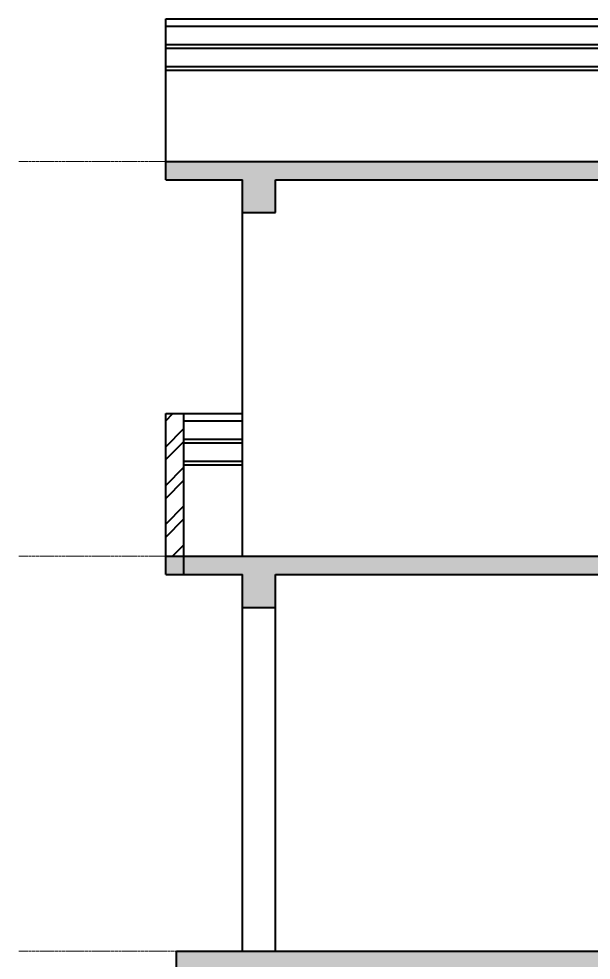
# Model space of a CAD drawing. Header units: inches. Extents: x 160056 to 168773, y -25300 to -22134.
# Drawn here: x 160854.1 to 161010.6, y -24876.1 to -24618.6 of the extents above; entities that cross this region are included whole.
import ezdxf

# ---------------------------------------------------------------- set-up
doc = ezdxf.new("R2010")
doc.units = ezdxf.units.IN
doc.header["$LTSCALE"] = 0.5
doc.header["$MEASUREMENT"] = 0
doc.linetypes.add('CENTER', pattern=[2, 1.25, -0.25, 0.25, -0.25])
for name, color, linetype, lineweight in [('Annotate-Bold.w', 187, 'Continuous', 18), ('Annotations-Bold.w', 177, 'Continuous', 13), ('wall', 1, 'Continuous', 40)]:
    doc.layers.add(name, color=color, linetype=linetype, lineweight=lineweight)
pattern_1 = [(50, (5381.2006, -2646.63), (7.17260183, -0.62752135), [0.75, -8.25]), (355, (5381.2006, -2646.63), (-1.38751334, 7.52192134), [0.6, -6.6]), (100.4514, (5381.798, -2646.6824), (5.78509382, 6.89439542), [0.6374019, -7.01142112]), (46.1842, (5381.201, -2644.63), (10.6724105, -1.65519014), [1.125, -12.375]), (96.6356, (5382.09, -2644.768), (9.34662706, 9.7411787), [0.9561029, -10.51713]), (351.1842, (5381.201, -2644.63), (9.34661945, 9.741186), [0.9, -9.9]), (21, (5382.2006, -2645.13), (5.96907052, -4.0261889), [0.75, -8.25]), (326, (5382.2006, -2645.13), (2.43315332, 7.25150045), [0.6, -6.6]), (71.4514, (5382.698, -2645.4656), (8.4022263, 3.22530497), [0.6374019, -7.01142112]), (37.5, (5381.2006, -2646.63), (0.121598553, 3.32893854), [0, -6.52, 0, -6.7, 0, -6.625]), (7.5, (5381.2006, -2646.63), (2.630695374, 3.94411712), [0, -3.82, 0, -6.37, 0, -2.525]), (327.5, (5378.9706, -2646.63), (5.33822436, -0.225548717), [0, -2.5, 0, -7.8, 0, -10.35]), (317.5, (5377.9706, -2646.63), (5.8318617, 1.00104982), [0, -3.25, 0, -5.18, 0, -7.35])]

msp = doc.modelspace()

# ---------------------------------------------------------------- hatches: boundary and pattern name
at = {"layer": 'Annotations-Bold.w', "linetype": 'CENTER', "ltscale": 0.3}
h = msp.add_hatch(dxfattribs=at)
h.set_pattern_fill('AR-CONC', color=0, style=0)
h.set_pattern_definition(pattern_1)
h.paths.add_polyline_path([(161046.25, -24662.65), (161046.25, -24671.65), (161055.25, -24671.65), (161055.25, -24662.65), (161174.25, -24662.65), (161174.25, -24671.65), (161183.25, -24671.65), (161183.25, -24662.65), (161216.25, -24662.65), (161216.25, -24657.65), (160894.25, -24657.65), (160894.25, -24662.65), (160915.25, -24662.65), (160915.25, -24671.65), (160924.25, -24671.65), (160924.25, -24662.65)])
h = msp.add_hatch(dxfattribs=at)
h.set_pattern_fill('AR-CONC', color=0, style=0)
h.set_pattern_definition(pattern_1)
h.paths.add_polyline_path([(160894.25, -24765.65), (160894.25, -24770.65), (160915.25, -24770.65), (160915.25, -24779.65), (160924.25, -24779.65), (160924.25, -24770.65), (161046.25, -24770.65), (161046.25, -24779.65), (161055.25, -24779.65), (161055.25, -24770.65), (161078.38, -24770.65), (161132.67, -24808.65), (161183.25, -24808.65), (161183.25, -24803.65), (161134.25, -24803.65), (161134.25, -24796.65), (161124.25, -24796.65), (161124.25, -24789.65), (161114.25, -24789.65), (161114.25, -24782.65), (161104.25, -24782.65), (161104.25, -24775.65), (161094.25, -24775.65), (161094.25, -24765.65)])
h = msp.add_hatch(dxfattribs=at)
h.set_pattern_fill('AR-CONC', color=0, style=0)
h.set_pattern_definition(pattern_1)
h.paths.add_polyline_path([(160897.25, -24873.65), (160897.25, -24878.65), (160915.25, -24878.65), (160915.25, -24887.65), (160924.25, -24887.65), (160924.25, -24878.65), (161046.25, -24878.65), (161046.25, -24887.65), (161055.25, -24887.65), (161055.25, -24878.65), (161078.38, -24878.65), (161132.67, -24916.65), (161183.25, -24916.65), (161183.25, -24911.65), (161134.25, -24911.65), (161134.25, -24904.65), (161124.25, -24904.65), (161124.25, -24897.65), (161114.25, -24897.65), (161114.25, -24890.65), (161104.25, -24890.65), (161104.25, -24883.65), (161094.25, -24883.65), (161094.25, -24873.65)])
at = {"layer": 'wall'}
h = msp.add_hatch(dxfattribs=at)
h.set_pattern_fill('ANSI32', color=256, scale=20, style=0)
h.set_pattern_definition([(45, (-6481.774, -2465.68), (-5.30330086, 5.30330086), []), (45, (-6478.238, -2465.68), (-5.30330086, 5.30330086), [])])
h.paths.add_polyline_path([(160899.25, -24726.65), (160894.25, -24726.65), (160894.25, -24765.65), (160899.25, -24765.65)])

# ---------------------------------------------------------------- linework, layer by layer
at = {"layer": 'Annotate-Bold.w', "linetype": 'CENTER', "ltscale": 0.01}
for p, q in [((160854.11, -24657.65), (161242.87, -24657.65)), ((160854.11, -24765.65), (161242.87, -24765.65)), ((160854.11, -24873.65), (161242.87, -24873.65))]:
    msp.add_line(p, q, dxfattribs=at)
at = {"layer": 'wall'}
for p, q in [((160894.25, -24662.65), (160894.25, -24618.65)), ((160894.25, -24618.65), (161216.25, -24618.65)), ((160894.25, -24620.65), (161019.25, -24620.65)), ((160894.25, -24625.65), (161019.25, -24625.65)), ((160894.25, -24626.65), (161019.25, -24626.65)), ((160894.25, -24631.65), (161019.25, -24631.65)), ((160894.25, -24632.65), (161019.25, -24632.65)), ((160894.25, -24657.65), (161216.25, -24657.65)), ((160894.25, -24662.65), (160915.25, -24662.65)), ((160915.25, -24765.65), (160915.25, -24662.65)), ((160924.25, -24662.65), (161046.25, -24662.65)), ((160924.25, -24671.65), (160924.25, -24662.65)), ((160915.25, -24671.65), (160924.25, -24671.65)), ((160894.25, -24770.65), (160894.25, -24726.65)), ((160894.25, -24726.65), (160915.25, -24726.65)), ((160899.25, -24770.65), (160899.25, -24726.65)), ((160899.25, -24728.65), (160915.25, -24728.65)), ((160899.25, -24733.65), (160915.25, -24733.65)), ((160899.25, -24734.65), (160915.25, -24734.65)), ((160899.25, -24739.65), (160915.25, -24739.65)), ((160899.25, -24740.65), (160915.25, -24740.65)), ((160894.25, -24765.65), (161094.25, -24765.65)), ((160894.25, -24770.65), (160915.25, -24770.65)), ((160915.25, -24873.65), (160915.25, -24770.65)), ((160915.25, -24873.65), (160915.25, -24770.65)), ((160924.25, -24873.65), (160924.25, -24770.65)), ((160924.25, -24770.65), (161046.25, -24770.65)), ((160924.25, -24873.65), (160924.25, -24770.65)), ((160915.25, -24779.65), (160924.25, -24779.65)), ((160915.25, -24779.65), (160924.25, -24779.65)), ((160897.25, -24873.65), (161094.25, -24873.65)), ((160897.25, -24878.65), (160897.25, -24873.65))]:
    msp.add_line(p, q, dxfattribs=at)

doc.saveas('drawing.dxf')
